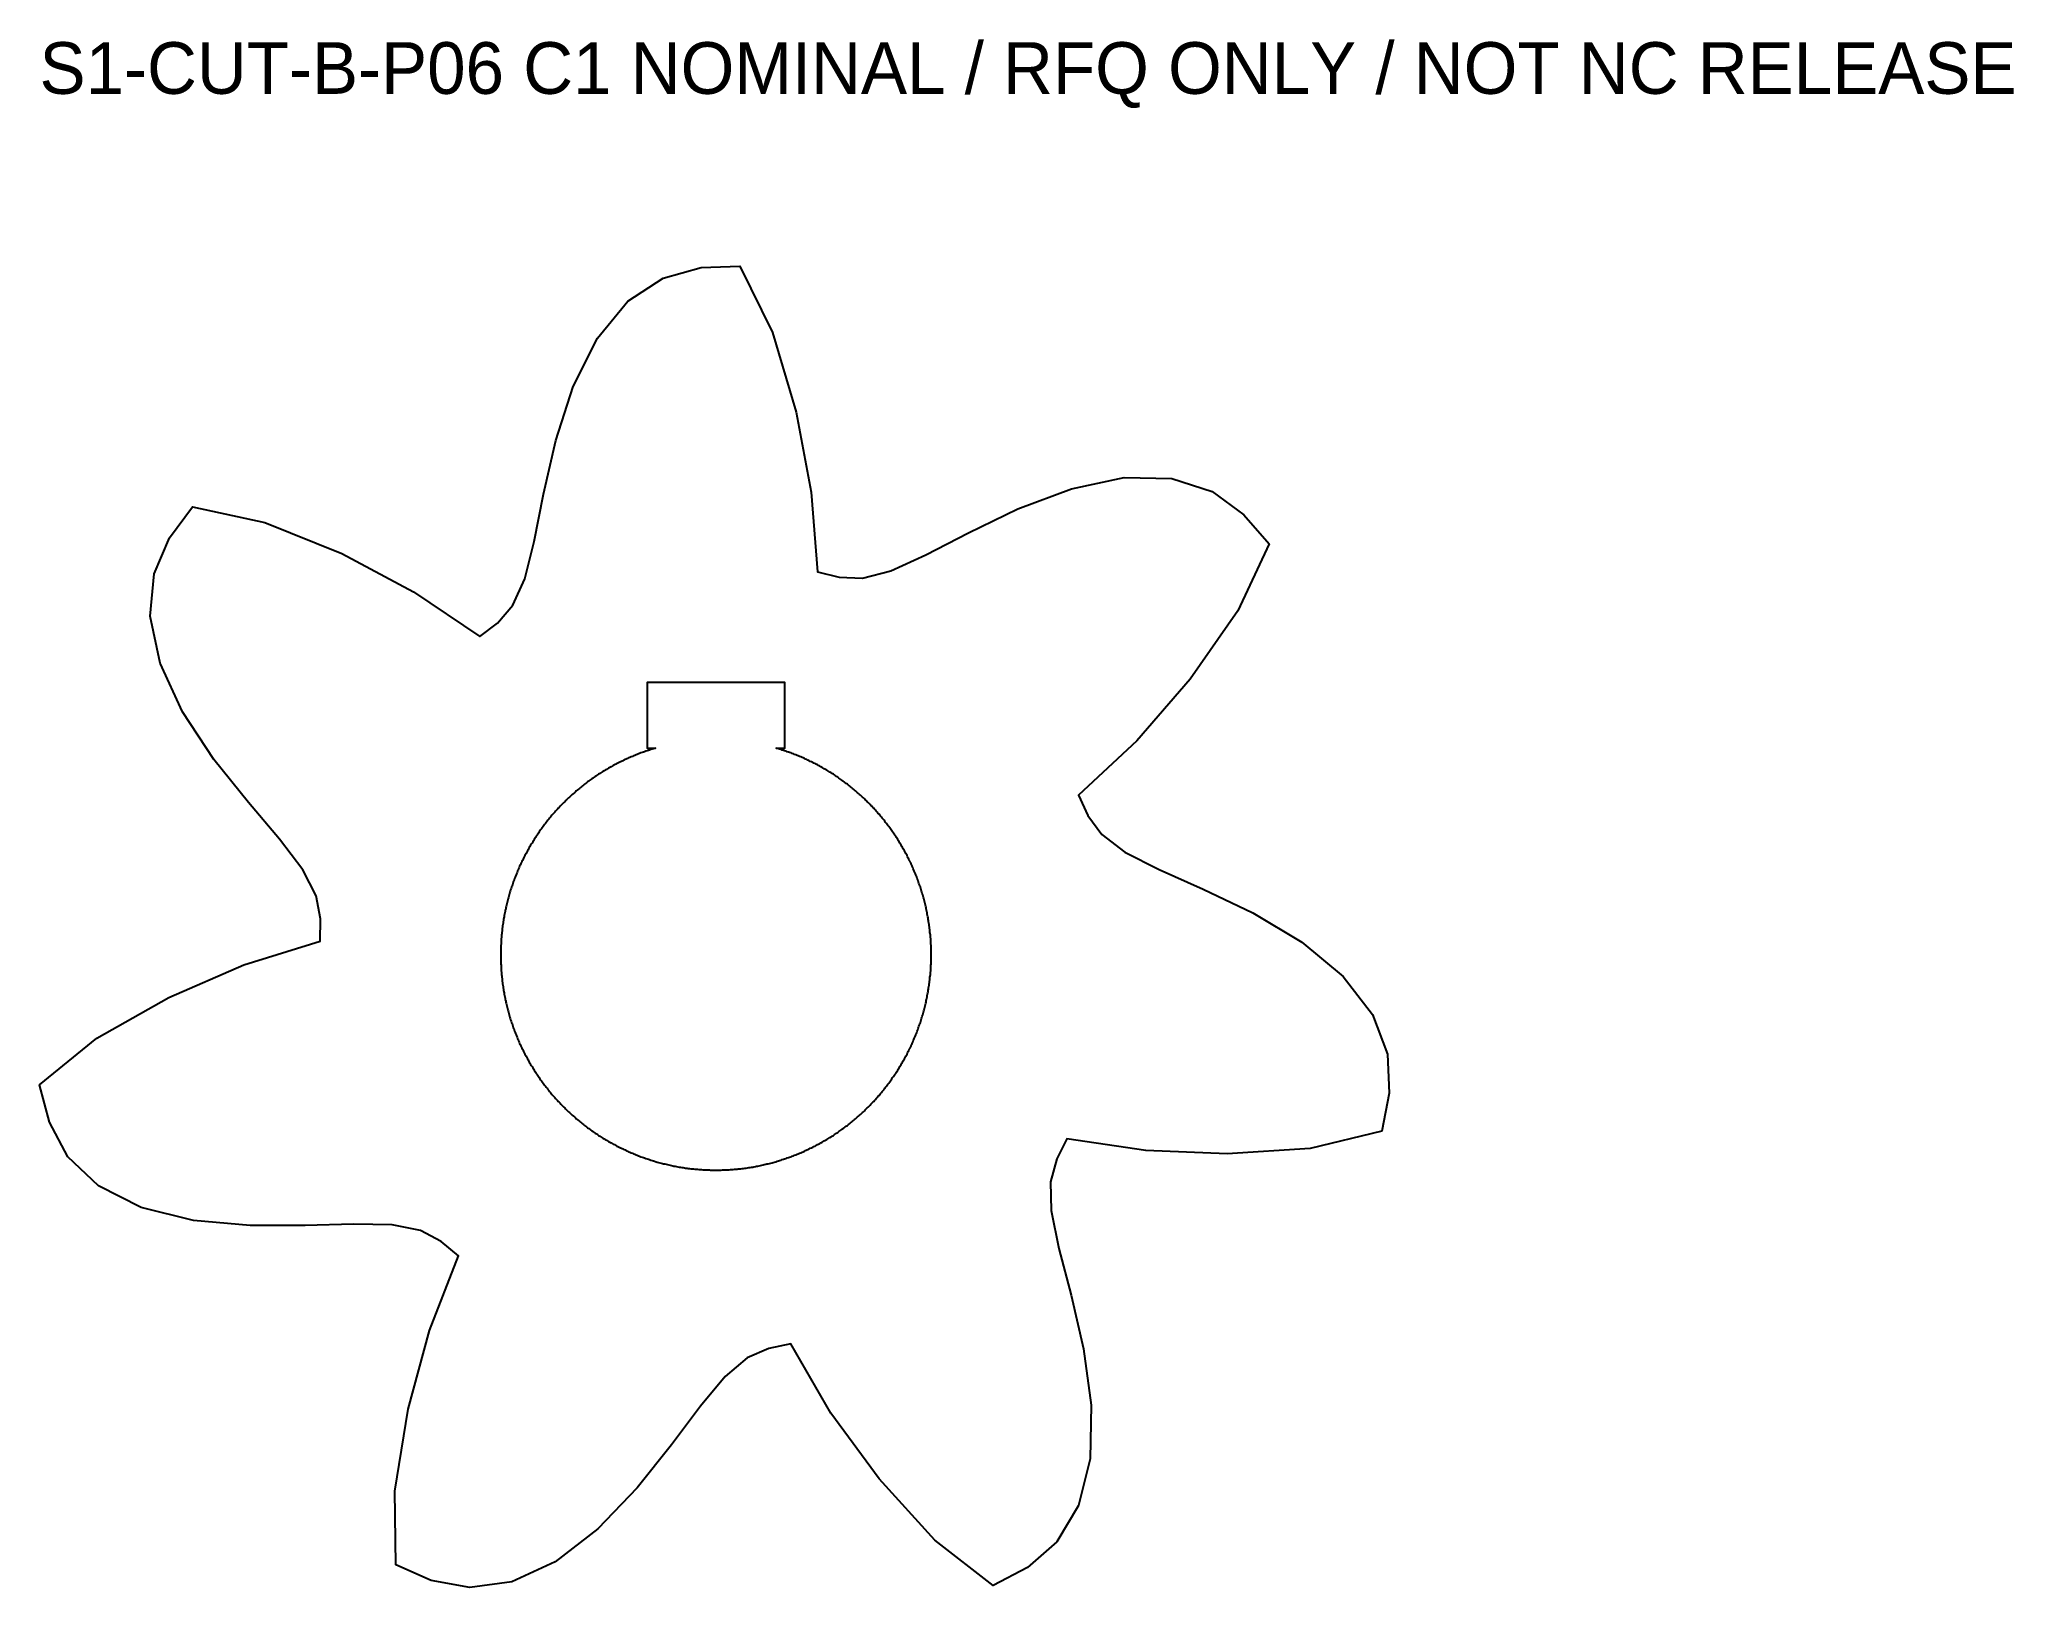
# Model space of a CAD drawing. Header units: millimetres. Extents: x -39 to 75, y -37 to 53.
import ezdxf

# ---------------------------------------------------------------- set-up
doc = ezdxf.new("R2010")
doc.units = ezdxf.units.MM
doc.layers.add('CUT', color=7, linetype='Continuous')
doc.layers.add('INFO', color=7, linetype='Continuous')

msp = doc.modelspace()

# ---------------------------------------------------------------- linework, layer by layer
at = {"layer": 'CUT'}
for points in [[(21.6, 8.08), (22.41, 6.98), (23.75, 5.96), (25.74, 4.95), (28.3, 3.81), (31.18, 2.43), (34.02, 0.73), (36.43, -1.26), (38.13, -3.46), (38.99, -5.76), (39.09, -8.04), (38.67, -10.24), (34.5, -11.24), (29.69, -11.55), (24.96, -11.36), (20.37, -10.69), (19.79, -11.85), (19.43, -13.17), (19.47, -14.85), (19.92, -17.04), (20.62, -19.75), (21.34, -22.87), (21.78, -26.14), (21.73, -29.26), (21.06, -31.97), (19.8, -34.07), (18.09, -35.57), (16.1, -36.62), (12.72, -33.98), (9.48, -30.41), (6.68, -26.6), (4.34, -22.59), (3.08, -22.86), (1.82, -23.4), (0.53, -24.48), (-0.9, -26.2), (-2.58, -28.44), (-4.57, -30.94), (-6.85, -33.33), (-9.33, -35.23), (-11.86, -36.4), (-14.29, -36.73), (-16.53, -36.32), (-18.59, -35.42), (-18.64, -31.13), (-17.87, -26.37), (-16.63, -21.81), (-14.95, -17.48), (-15.95, -16.65), (-17.16, -16.01), (-18.81, -15.68), (-21.05, -15.63), (-23.85, -15.71), (-27.04, -15.72), (-30.33, -15.42), (-33.37, -14.67), (-35.85, -13.42), (-37.63, -11.72), (-38.7, -9.72), (-39.28, -7.55), (-35.96, -4.84), (-31.76, -2.47), (-27.42, -0.59), (-22.99, 0.79), (-22.97, 2.09), (-23.22, 3.43), (-23.99, 4.93), (-25.34, 6.71), (-27.15, 8.85), (-29.15, 11.34), (-30.97, 14.1), (-32.27, 16.94), (-32.85, 19.66), (-32.63, 22.11), (-31.73, 24.2), (-30.39, 26), (-26.2, 25.1), (-21.73, 23.29), (-17.56, 21.07), (-13.71, 18.47), (-12.69, 19.26), (-11.79, 20.29), (-11.1, 21.83), (-10.55, 24), (-10.01, 26.75), (-9.3, 29.86), (-8.29, 33), (-6.88, 35.79), (-5.11, 37.94), (-3.06, 39.29), (-0.86, 39.9), (1.38, 39.98), (3.28, 36.13), (4.66, 31.51), (5.52, 26.86), (5.89, 22.23), (7.15, 21.93), (8.51, 21.87), (10.15, 22.29), (12.18, 23.21), (14.67, 24.5), (17.54, 25.89), (20.64, 27.05), (23.7, 27.7), (26.48, 27.65), (28.81, 26.89), (30.65, 25.55), (32.12, 23.85), (30.3, 19.96), (27.54, 16.01), (24.45, 12.43), (21.05, 9.26)], [(12.5, 0.15), (12.5, 0.23), (12.5, 0.31), (12.49, 0.38), (12.49, 0.46), (12.49, 0.54), (12.48, 0.61), (12.48, 0.69), (12.48, 0.77), (12.47, 0.84), (12.47, 0.92), (12.46, 1), (12.45, 1.07), (12.45, 1.15), (12.44, 1.23), (12.43, 1.3), (12.42, 1.38), (12.42, 1.45), (12.41, 1.53), (12.4, 1.61), (12.39, 1.68), (12.38, 1.76), (12.36, 1.83), (12.35, 1.91), (12.34, 1.99), (12.33, 2.06), (12.32, 2.14), (12.3, 2.21), (12.29, 2.29), (12.27, 2.36), (12.26, 2.44), (12.24, 2.51), (12.23, 2.59), (12.21, 2.66), (12.2, 2.74), (12.18, 2.81), (12.16, 2.89), (12.14, 2.96), (12.13, 3.04), (12.11, 3.11), (12.09, 3.19), (12.07, 3.26), (12.05, 3.33), (12.03, 3.41), (12.01, 3.48), (11.98, 3.56), (11.96, 3.63), (11.94, 3.7), (11.92, 3.78), (11.89, 3.85), (11.87, 3.92), (11.84, 3.99), (11.82, 4.07), (11.79, 4.14), (11.77, 4.21), (11.74, 4.28), (11.72, 4.36), (11.69, 4.43), (11.66, 4.5), (11.63, 4.57), (11.61, 4.64), (11.58, 4.71), (11.55, 4.78), (11.52, 4.85), (11.49, 4.92), (11.46, 5), (11.43, 5.07), (11.4, 5.14), (11.36, 5.21), (11.33, 5.28), (11.3, 5.34), (11.27, 5.41), (11.23, 5.48), (11.2, 5.55), (11.17, 5.62), (11.13, 5.69), (11.1, 5.76), (11.06, 5.82), (11.02, 5.89), (10.99, 5.96), (10.95, 6.03), (10.91, 6.09), (10.88, 6.16), (10.84, 6.23), (10.8, 6.29), (10.76, 6.36), (10.72, 6.43), (10.68, 6.49), (10.64, 6.56), (10.6, 6.62), (10.56, 6.69), (10.52, 6.75), (10.48, 6.82), (10.44, 6.88), (10.39, 6.94), (10.35, 7.01), (10.31, 7.07), (10.26, 7.13), (10.22, 7.2), (10.18, 7.26), (10.13, 7.32), (10.09, 7.38), (10.04, 7.45), (9.99, 7.51), (9.95, 7.57), (9.9, 7.63), (9.85, 7.69), (9.81, 7.75), (9.76, 7.81), (9.71, 7.87), (9.66, 7.93), (9.61, 7.99), (9.56, 8.05), (9.52, 8.11), (9.47, 8.16), (9.41, 8.22), (9.36, 8.28), (9.31, 8.34), (9.26, 8.39), (9.21, 8.45), (9.16, 8.51), (9.11, 8.56), (9.05, 8.62), (9, 8.67), (8.95, 8.73), (8.89, 8.78), (8.84, 8.84), (8.78, 8.89), (8.73, 8.95), (8.67, 9), (8.62, 9.05), (8.56, 9.11), (8.51, 9.16), (8.45, 9.21), (8.39, 9.26), (8.34, 9.31), (8.28, 9.36), (8.22, 9.41), (8.16, 9.47), (8.11, 9.52), (8.05, 9.56), (7.99, 9.61), (7.93, 9.66), (7.87, 9.71), (7.81, 9.76), (7.75, 9.81), (7.69, 9.85), (7.63, 9.9), (7.57, 9.95), (7.51, 9.99), (7.45, 10.04), (7.38, 10.09), (7.32, 10.13), (7.26, 10.18), (7.2, 10.22), (7.13, 10.26), (7.07, 10.31), (7.01, 10.35), (6.94, 10.39), (6.88, 10.44), (6.82, 10.48), (6.75, 10.52), (6.69, 10.56), (6.62, 10.6), (6.56, 10.64), (6.49, 10.68), (6.43, 10.72), (6.36, 10.76), (6.29, 10.8), (6.23, 10.84), (6.16, 10.88), (6.09, 10.91), (6.03, 10.95), (5.96, 10.99), (5.89, 11.02), (5.82, 11.06), (5.76, 11.1), (5.69, 11.13), (5.62, 11.17), (5.55, 11.2), (5.48, 11.23), (5.41, 11.27), (5.34, 11.3), (5.28, 11.33), (5.21, 11.36), (5.14, 11.4), (5.07, 11.43), (5, 11.46), (4.92, 11.49), (4.85, 11.52), (4.78, 11.55), (4.71, 11.58), (4.64, 11.61), (4.57, 11.63), (4.5, 11.66), (4.43, 11.69), (4.36, 11.72), (4.28, 11.74), (4.21, 11.77), (4.14, 11.79), (4.07, 11.82), (3.99, 11.84), (3.92, 11.87), (3.85, 11.89), (3.78, 11.92), (3.7, 11.94), (3.63, 11.96), (3.56, 11.98), (3.5, 12), (4, 12), (4, 15.8), (-4, 15.8), (-4, 12), (-3.5, 12), (-3.56, 11.98), (-3.63, 11.96), (-3.7, 11.94), (-3.78, 11.92), (-3.85, 11.89), (-3.92, 11.87), (-3.99, 11.84), (-4.07, 11.82), (-4.14, 11.79), (-4.21, 11.77), (-4.28, 11.74), (-4.36, 11.72), (-4.43, 11.69), (-4.5, 11.66), (-4.57, 11.63), (-4.64, 11.61), (-4.71, 11.58), (-4.78, 11.55), (-4.85, 11.52), (-4.92, 11.49), (-5, 11.46), (-5.07, 11.43), (-5.14, 11.4), (-5.21, 11.36), (-5.28, 11.33), (-5.34, 11.3), (-5.41, 11.27), (-5.48, 11.23), (-5.55, 11.2), (-5.62, 11.17), (-5.69, 11.13), (-5.76, 11.1), (-5.82, 11.06), (-5.89, 11.02), (-5.96, 10.99), (-6.03, 10.95), (-6.09, 10.91), (-6.16, 10.88), (-6.23, 10.84), (-6.29, 10.8), (-6.36, 10.76), (-6.43, 10.72), (-6.49, 10.68), (-6.56, 10.64), (-6.62, 10.6), (-6.69, 10.56), (-6.75, 10.52), (-6.82, 10.48), (-6.88, 10.44), (-6.94, 10.39), (-7.01, 10.35), (-7.07, 10.31), (-7.13, 10.26), (-7.2, 10.22), (-7.26, 10.18), (-7.32, 10.13), (-7.38, 10.09), (-7.45, 10.04), (-7.51, 9.99), (-7.57, 9.95), (-7.63, 9.9), (-7.69, 9.85), (-7.75, 9.81), (-7.81, 9.76), (-7.87, 9.71), (-7.93, 9.66), (-7.99, 9.61), (-8.05, 9.56), (-8.11, 9.52), (-8.16, 9.47), (-8.22, 9.41), (-8.28, 9.36), (-8.34, 9.31), (-8.39, 9.26), (-8.45, 9.21), (-8.51, 9.16), (-8.56, 9.11), (-8.62, 9.05), (-8.67, 9), (-8.73, 8.95), (-8.78, 8.89), (-8.84, 8.84), (-8.89, 8.78), (-8.95, 8.73), (-9, 8.67), (-9.05, 8.62), (-9.11, 8.56), (-9.16, 8.51), (-9.21, 8.45), (-9.26, 8.39), (-9.31, 8.34), (-9.36, 8.28), (-9.41, 8.22), (-9.47, 8.16), (-9.52, 8.11), (-9.56, 8.05), (-9.61, 7.99), (-9.66, 7.93), (-9.71, 7.87), (-9.76, 7.81), (-9.81, 7.75), (-9.85, 7.69), (-9.9, 7.63), (-9.95, 7.57), (-9.99, 7.51), (-10.04, 7.45), (-10.09, 7.38), (-10.13, 7.32), (-10.18, 7.26), (-10.22, 7.2), (-10.26, 7.13), (-10.31, 7.07), (-10.35, 7.01), (-10.39, 6.94), (-10.44, 6.88), (-10.48, 6.82), (-10.52, 6.75), (-10.56, 6.69), (-10.6, 6.62), (-10.64, 6.56), (-10.68, 6.49), (-10.72, 6.43), (-10.76, 6.36), (-10.8, 6.29), (-10.84, 6.23), (-10.88, 6.16), (-10.91, 6.09), (-10.95, 6.03), (-10.99, 5.96), (-11.02, 5.89), (-11.06, 5.82), (-11.1, 5.76), (-11.13, 5.69), (-11.17, 5.62), (-11.2, 5.55), (-11.23, 5.48), (-11.27, 5.41), (-11.3, 5.34), (-11.33, 5.28), (-11.36, 5.21), (-11.4, 5.14), (-11.43, 5.07), (-11.46, 5), (-11.49, 4.92), (-11.52, 4.85), (-11.55, 4.78), (-11.58, 4.71), (-11.61, 4.64), (-11.63, 4.57), (-11.66, 4.5), (-11.69, 4.43), (-11.72, 4.36), (-11.74, 4.28), (-11.77, 4.21), (-11.79, 4.14), (-11.82, 4.07), (-11.84, 3.99), (-11.87, 3.92), (-11.89, 3.85), (-11.92, 3.78), (-11.94, 3.7), (-11.96, 3.63), (-11.98, 3.56), (-12.01, 3.48), (-12.03, 3.41), (-12.05, 3.33), (-12.07, 3.26), (-12.09, 3.19), (-12.11, 3.11), (-12.13, 3.04), (-12.14, 2.96), (-12.16, 2.89), (-12.18, 2.81), (-12.2, 2.74), (-12.21, 2.66), (-12.23, 2.59), (-12.24, 2.51), (-12.26, 2.44), (-12.27, 2.36), (-12.29, 2.29), (-12.3, 2.21), (-12.32, 2.14), (-12.33, 2.06), (-12.34, 1.99), (-12.35, 1.91), (-12.36, 1.83), (-12.38, 1.76), (-12.39, 1.68), (-12.4, 1.61), (-12.41, 1.53), (-12.42, 1.45), (-12.42, 1.38), (-12.43, 1.3), (-12.44, 1.23), (-12.45, 1.15), (-12.45, 1.07), (-12.46, 1), (-12.47, 0.92), (-12.47, 0.84), (-12.48, 0.77), (-12.48, 0.69), (-12.48, 0.61), (-12.49, 0.54), (-12.49, 0.46), (-12.49, 0.38), (-12.5, 0.31), (-12.5, 0.23), (-12.5, 0.15), (-12.5, 0.08), (-12.5, 0), (-12.5, -0.08), (-12.5, -0.15), (-12.5, -0.23), (-12.5, -0.31), (-12.49, -0.38), (-12.49, -0.46), (-12.49, -0.54), (-12.48, -0.61), (-12.48, -0.69), (-12.48, -0.77), (-12.47, -0.84), (-12.47, -0.92), (-12.46, -1), (-12.45, -1.07), (-12.45, -1.15), (-12.44, -1.23), (-12.43, -1.3), (-12.42, -1.38), (-12.42, -1.45), (-12.41, -1.53), (-12.4, -1.61), (-12.39, -1.68), (-12.38, -1.76), (-12.36, -1.83), (-12.35, -1.91), (-12.34, -1.99), (-12.33, -2.06), (-12.32, -2.14), (-12.3, -2.21), (-12.29, -2.29), (-12.27, -2.36), (-12.26, -2.44), (-12.24, -2.51), (-12.23, -2.59), (-12.21, -2.66), (-12.2, -2.74), (-12.18, -2.81), (-12.16, -2.89), (-12.14, -2.96), (-12.13, -3.04), (-12.11, -3.11), (-12.09, -3.19), (-12.07, -3.26), (-12.05, -3.33), (-12.03, -3.41), (-12.01, -3.48), (-11.98, -3.56), (-11.96, -3.63), (-11.94, -3.7), (-11.92, -3.78), (-11.89, -3.85), (-11.87, -3.92), (-11.84, -3.99), (-11.82, -4.07), (-11.79, -4.14), (-11.77, -4.21), (-11.74, -4.28), (-11.72, -4.36), (-11.69, -4.43), (-11.66, -4.5), (-11.63, -4.57), (-11.61, -4.64), (-11.58, -4.71), (-11.55, -4.78), (-11.52, -4.85), (-11.49, -4.92), (-11.46, -5), (-11.43, -5.07), (-11.4, -5.14), (-11.36, -5.21), (-11.33, -5.28), (-11.3, -5.34), (-11.27, -5.41), (-11.23, -5.48), (-11.2, -5.55), (-11.17, -5.62), (-11.13, -5.69), (-11.1, -5.76), (-11.06, -5.82), (-11.02, -5.89), (-10.99, -5.96), (-10.95, -6.03), (-10.91, -6.09), (-10.88, -6.16), (-10.84, -6.23), (-10.8, -6.29), (-10.76, -6.36), (-10.72, -6.43), (-10.68, -6.49), (-10.64, -6.56), (-10.6, -6.62), (-10.56, -6.69), (-10.52, -6.75), (-10.48, -6.82), (-10.44, -6.88), (-10.39, -6.94), (-10.35, -7.01), (-10.31, -7.07), (-10.26, -7.13), (-10.22, -7.2), (-10.18, -7.26), (-10.13, -7.32), (-10.09, -7.38), (-10.04, -7.45), (-9.99, -7.51), (-9.95, -7.57), (-9.9, -7.63), (-9.85, -7.69), (-9.81, -7.75), (-9.76, -7.81), (-9.71, -7.87), (-9.66, -7.93), (-9.61, -7.99), (-9.56, -8.05), (-9.52, -8.11), (-9.47, -8.16), (-9.41, -8.22), (-9.36, -8.28), (-9.31, -8.34), (-9.26, -8.39), (-9.21, -8.45), (-9.16, -8.51), (-9.11, -8.56), (-9.05, -8.62), (-9, -8.67), (-8.95, -8.73), (-8.89, -8.78), (-8.84, -8.84), (-8.78, -8.89), (-8.73, -8.95), (-8.67, -9), (-8.62, -9.05), (-8.56, -9.11), (-8.51, -9.16), (-8.45, -9.21), (-8.39, -9.26), (-8.34, -9.31), (-8.28, -9.36), (-8.22, -9.41), (-8.16, -9.47), (-8.11, -9.52), (-8.05, -9.56), (-7.99, -9.61), (-7.93, -9.66), (-7.87, -9.71), (-7.81, -9.76), (-7.75, -9.81), (-7.69, -9.85), (-7.63, -9.9), (-7.57, -9.95), (-7.51, -9.99), (-7.45, -10.04), (-7.38, -10.09), (-7.32, -10.13), (-7.26, -10.18), (-7.2, -10.22), (-7.13, -10.26), (-7.07, -10.31), (-7.01, -10.35), (-6.94, -10.39), (-6.88, -10.44), (-6.82, -10.48), (-6.75, -10.52), (-6.69, -10.56), (-6.62, -10.6), (-6.56, -10.64), (-6.49, -10.68), (-6.43, -10.72), (-6.36, -10.76), (-6.29, -10.8), (-6.23, -10.84), (-6.16, -10.88), (-6.09, -10.91), (-6.03, -10.95), (-5.96, -10.99), (-5.89, -11.02), (-5.82, -11.06), (-5.76, -11.1), (-5.69, -11.13), (-5.62, -11.17), (-5.55, -11.2), (-5.48, -11.23), (-5.41, -11.27), (-5.34, -11.3), (-5.28, -11.33), (-5.21, -11.36), (-5.14, -11.4), (-5.07, -11.43), (-5, -11.46), (-4.92, -11.49), (-4.85, -11.52), (-4.78, -11.55), (-4.71, -11.58), (-4.64, -11.61), (-4.57, -11.63), (-4.5, -11.66), (-4.43, -11.69), (-4.36, -11.72), (-4.28, -11.74), (-4.21, -11.77), (-4.14, -11.79), (-4.07, -11.82), (-3.99, -11.84), (-3.92, -11.87), (-3.85, -11.89), (-3.78, -11.92), (-3.7, -11.94), (-3.63, -11.96), (-3.56, -11.98), (-3.48, -12.01), (-3.41, -12.03), (-3.33, -12.05), (-3.26, -12.07), (-3.19, -12.09), (-3.11, -12.11), (-3.04, -12.13), (-2.96, -12.14), (-2.89, -12.16), (-2.81, -12.18), (-2.74, -12.2), (-2.66, -12.21), (-2.59, -12.23), (-2.51, -12.24), (-2.44, -12.26), (-2.36, -12.27), (-2.29, -12.29), (-2.21, -12.3), (-2.14, -12.32), (-2.06, -12.33), (-1.99, -12.34), (-1.91, -12.35), (-1.83, -12.36), (-1.76, -12.38), (-1.68, -12.39), (-1.61, -12.4), (-1.53, -12.41), (-1.45, -12.42), (-1.38, -12.42), (-1.3, -12.43), (-1.23, -12.44), (-1.15, -12.45), (-1.07, -12.45), (-1, -12.46), (-0.92, -12.47), (-0.84, -12.47), (-0.77, -12.48), (-0.69, -12.48), (-0.61, -12.48), (-0.54, -12.49), (-0.46, -12.49), (-0.38, -12.49), (-0.31, -12.5), (-0.23, -12.5), (-0.15, -12.5), (-0.08, -12.5), (0, -12.5), (0.08, -12.5), (0.15, -12.5), (0.23, -12.5), (0.31, -12.5), (0.38, -12.49), (0.46, -12.49), (0.54, -12.49), (0.61, -12.48), (0.69, -12.48), (0.77, -12.48), (0.84, -12.47), (0.92, -12.47), (1, -12.46), (1.07, -12.45), (1.15, -12.45), (1.23, -12.44), (1.3, -12.43), (1.38, -12.42), (1.45, -12.42), (1.53, -12.41), (1.61, -12.4), (1.68, -12.39), (1.76, -12.38), (1.83, -12.36), (1.91, -12.35), (1.99, -12.34), (2.06, -12.33), (2.14, -12.32), (2.21, -12.3), (2.29, -12.29), (2.36, -12.27), (2.44, -12.26), (2.51, -12.24), (2.59, -12.23), (2.66, -12.21), (2.74, -12.2), (2.81, -12.18), (2.89, -12.16), (2.96, -12.14), (3.04, -12.13), (3.11, -12.11), (3.19, -12.09), (3.26, -12.07), (3.33, -12.05), (3.41, -12.03), (3.48, -12.01), (3.56, -11.98), (3.63, -11.96), (3.7, -11.94), (3.78, -11.92), (3.85, -11.89), (3.92, -11.87), (3.99, -11.84), (4.07, -11.82), (4.14, -11.79), (4.21, -11.77), (4.28, -11.74), (4.36, -11.72), (4.43, -11.69), (4.5, -11.66), (4.57, -11.63), (4.64, -11.61), (4.71, -11.58), (4.78, -11.55), (4.85, -11.52), (4.92, -11.49), (5, -11.46), (5.07, -11.43), (5.14, -11.4), (5.21, -11.36), (5.28, -11.33), (5.34, -11.3), (5.41, -11.27), (5.48, -11.23), (5.55, -11.2), (5.62, -11.17), (5.69, -11.13), (5.76, -11.1), (5.82, -11.06), (5.89, -11.02), (5.96, -10.99), (6.03, -10.95), (6.09, -10.91), (6.16, -10.88), (6.23, -10.84), (6.29, -10.8), (6.36, -10.76), (6.43, -10.72), (6.49, -10.68), (6.56, -10.64), (6.62, -10.6), (6.69, -10.56), (6.75, -10.52), (6.82, -10.48), (6.88, -10.44), (6.94, -10.39), (7.01, -10.35), (7.07, -10.31), (7.13, -10.26), (7.2, -10.22), (7.26, -10.18), (7.32, -10.13), (7.38, -10.09), (7.45, -10.04), (7.51, -9.99), (7.57, -9.95), (7.63, -9.9), (7.69, -9.85), (7.75, -9.81), (7.81, -9.76), (7.87, -9.71), (7.93, -9.66), (7.99, -9.61), (8.05, -9.56), (8.11, -9.52), (8.16, -9.47), (8.22, -9.41), (8.28, -9.36), (8.34, -9.31), (8.39, -9.26), (8.45, -9.21), (8.51, -9.16), (8.56, -9.11), (8.62, -9.05), (8.67, -9), (8.73, -8.95), (8.78, -8.89), (8.84, -8.84), (8.89, -8.78), (8.95, -8.73), (9, -8.67), (9.05, -8.62), (9.11, -8.56), (9.16, -8.51), (9.21, -8.45), (9.26, -8.39), (9.31, -8.34), (9.36, -8.28), (9.41, -8.22), (9.47, -8.16), (9.52, -8.11), (9.56, -8.05), (9.61, -7.99), (9.66, -7.93), (9.71, -7.87), (9.76, -7.81), (9.81, -7.75), (9.85, -7.69), (9.9, -7.63), (9.95, -7.57), (9.99, -7.51), (10.04, -7.45), (10.09, -7.38), (10.13, -7.32), (10.18, -7.26), (10.22, -7.2), (10.26, -7.13), (10.31, -7.07), (10.35, -7.01), (10.39, -6.94), (10.44, -6.88), (10.48, -6.82), (10.52, -6.75), (10.56, -6.69), (10.6, -6.62), (10.64, -6.56), (10.68, -6.49), (10.72, -6.43), (10.76, -6.36), (10.8, -6.29), (10.84, -6.23), (10.88, -6.16), (10.91, -6.09), (10.95, -6.03), (10.99, -5.96), (11.02, -5.89), (11.06, -5.82), (11.1, -5.76), (11.13, -5.69), (11.17, -5.62), (11.2, -5.55), (11.23, -5.48), (11.27, -5.41), (11.3, -5.34), (11.33, -5.28), (11.36, -5.21), (11.4, -5.14), (11.43, -5.07), (11.46, -5), (11.49, -4.92), (11.52, -4.85), (11.55, -4.78), (11.58, -4.71), (11.61, -4.64), (11.63, -4.57), (11.66, -4.5), (11.69, -4.43), (11.72, -4.36), (11.74, -4.28), (11.77, -4.21), (11.79, -4.14), (11.82, -4.07), (11.84, -3.99), (11.87, -3.92), (11.89, -3.85), (11.92, -3.78), (11.94, -3.7), (11.96, -3.63), (11.98, -3.56), (12.01, -3.48), (12.03, -3.41), (12.05, -3.33), (12.07, -3.26), (12.09, -3.19), (12.11, -3.11), (12.13, -3.04), (12.14, -2.96), (12.16, -2.89), (12.18, -2.81), (12.2, -2.74), (12.21, -2.66), (12.23, -2.59), (12.24, -2.51), (12.26, -2.44), (12.27, -2.36), (12.29, -2.29), (12.3, -2.21), (12.32, -2.14), (12.33, -2.06), (12.34, -1.99), (12.35, -1.91), (12.36, -1.83), (12.38, -1.76), (12.39, -1.68), (12.4, -1.61), (12.41, -1.53), (12.42, -1.45), (12.42, -1.38), (12.43, -1.3), (12.44, -1.23), (12.45, -1.15), (12.45, -1.07), (12.46, -1), (12.47, -0.92), (12.47, -0.84), (12.48, -0.77), (12.48, -0.69), (12.48, -0.61), (12.49, -0.54), (12.49, -0.46), (12.49, -0.38), (12.5, -0.31), (12.5, -0.23), (12.5, -0.15), (12.5, -0.08), (12.5, 0), (12.5, 0.08)]]:
    msp.add_lwpolyline(points, close=True, dxfattribs=at)

# ---------------------------------------------------------------- texts
at = {"layer": 'INFO'}
msp.add_text('S1-CUT-B-P06 C1 NOMINAL / RFQ ONLY / NOT NC RELEASE', height=3, dxfattribs=at).set_placement((-39.28, 49.98))

doc.saveas('drawing.dxf')
